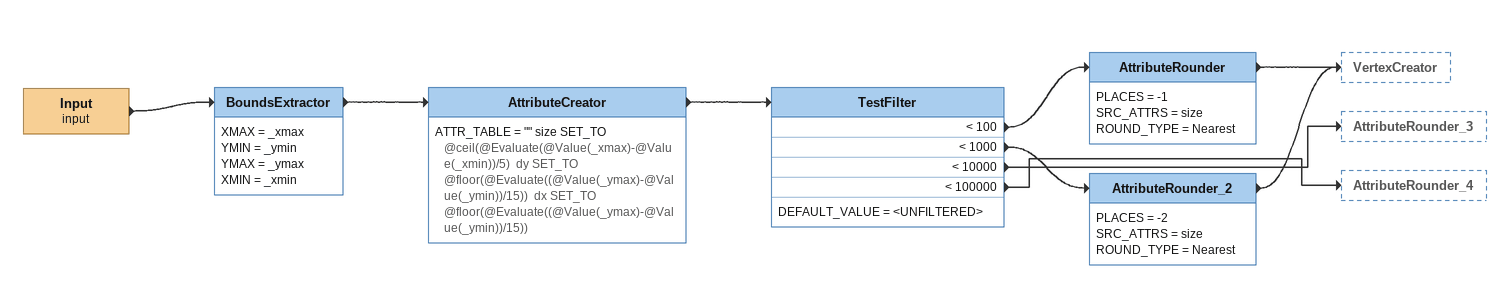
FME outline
Input (input)
    -> BoundsExtractor
BoundsExtractor
    XMAX = _xmax
    YMIN = _ymin
    YMAX = _ymax
    XMIN = _xmin
    -> AttributeCreator
AttributeCreator
    ATTR_TABLE = "" size SET_TO @ceil(@Evaluate(@Value(_xmax)-@Value(_xmin))/5)  dy SET_TO @floor(@Evaluate((@Value(_ymax)-@Value(_ymin))/15))  dx SET_TO @floor(@Evaluate((@Value(_ymax)-@Value(_ymin))/15))
    -> TestFilter
TestFilter
    DEFAULT_VALUE = <UNFILTERED>
    < 100 -> AttributeRounder
    < 1000 -> AttributeRounder_2
    < 10000 -> AttributeRounder_3
    < 100000 -> AttributeRounder_4
AttributeRounder
    PLACES = -1
    SRC_ATTRS = size
    ROUND_TYPE = Nearest
    -> VertexCreator
AttributeRounder_2
    PLACES = -2
    SRC_ATTRS = size
    ROUND_TYPE = Nearest
    -> VertexCreator
